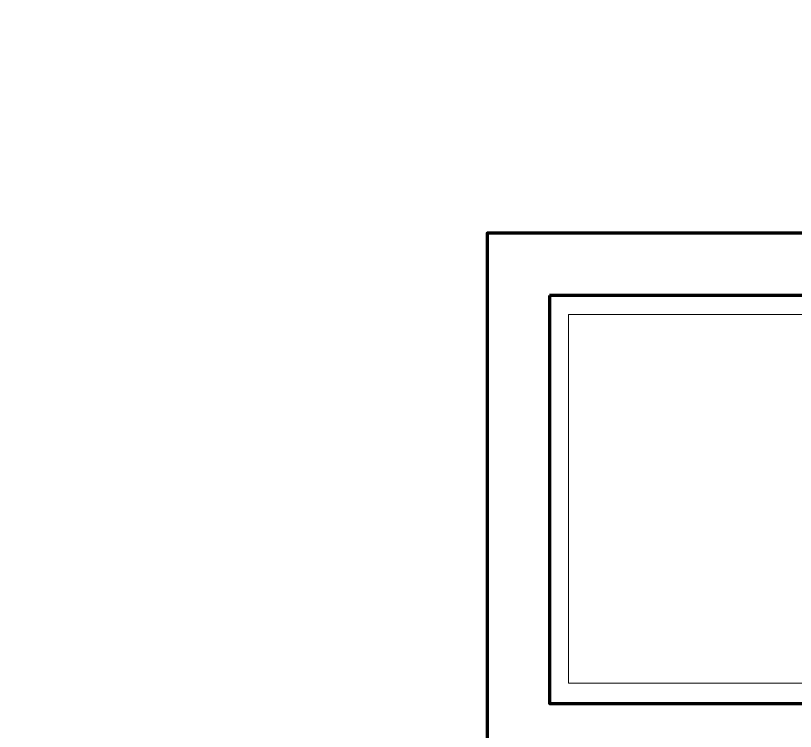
# Model space of a CAD drawing. Header units: inches. Extents: x 0 to 618, y -45 to 754.
# Drawn here: x 0.1 to 190.1, y 457.9 to 632.4 of the extents above; entities that cross this region are included whole.
import ezdxf

# ---------------------------------------------------------------- set-up
doc = ezdxf.new("R2010")
doc.units = ezdxf.units.IN
doc.layers.add('Layer 1', color=7, linetype='Continuous')

# ---------------------------------------------------------------- blocks, each defined once
blk = doc.blocks.new('block 4')
at = {"layer": 'Layer 1', "lineweight": 0}
blk.add_open_spline([(46.77, 243.99), (46.77, 243.99), (48.61, 243.99), (50, 244.45), (41.71, 271.17), (41.71, 271.17), (41.71, 271.17), (41.25, 271.63), (41.25, 271.63), (41.25, 271.63), (39.86, 279), (40.32, 287.29), (45.85, 292.82), (51.38, 298.34), (60.13, 302.49), (73.03, 304.33), (89.61, 306.63), (107.11, 303.87), (114.94, 294.66), (114.94, 579.31), (114.94, 579.31), (114.94, 579.31), (496.78, 579.31), (496.78, 579.31), (496.78, 579.31), (496.78, 294.66), (496.78, 294.66), (496.78, 294.66), (508.75, 306.63), (521.19, 309.4), (537.77, 307.09), (548.36, 305.25), (560.8, 299.26), (566.33, 290.97), (570.47, 284.52), (572.31, 279), (570.47, 271.63), (570.47, 271.17), (570.47, 271.17), (570.47, 271.17), (561.72, 242.61), (561.72, 242.61), (561.72, 242.61), (562.64, 242.61), (565.41, 242.15), (565.41, 242.15), (583.83, 241.23), (614.23, 236.62), (611.93, 211.75), (611.93, 210.83), (611.47, 209.45), (611, 208.53), (611, 208.53), (605.94, 191.94), (605.94, 191.94), (599.49, 173.06), (595.34, 157.86), (591.66, 138.98), (591.66, 138.52), (591.66, 138.52), (591.66, 138.52), (591.66, 138.05), (591.66, 138.05), (591.66, 138.05), (587.05, 121.01), (567.71, 121.47), (543.76, 121.47), (533.16, 121.47), (520.73, 121.47), (509.21, 120.09), (489.87, 117.79), (469.14, 112.26), (449.8, 103.97), (430.91, 96.14), (406.04, 81.4), (391.3, 68.97), (392.68, 66.2), (392.68, 66.2), (392.68, 66.2), (394.98, 62.98), (394.98, 62.98), (394.98, 62.98), (394.52, 62.52), (394.52, 62.52), (394.52, 62.52), (391.3, 60.21), (386.69, 57.91), (381.63, 55.61), (358.14, 45.47), (330.5, 39.49), (306.09, 39.49), (281.22, 39.49), (254.04, 45.47), (230.55, 55.61), (225.02, 58.37), (221.34, 59.75), (216.73, 62.98), (218.58, 65.74), (218.58, 65.74), (218.58, 65.74), (219.96, 67.58), (219.96, 67.58), (219.96, 67.58), (204.76, 80.48), (181.27, 96.14), (162.38, 103.97), (142.58, 112.26), (122.31, 117.79), (102.97, 120.09), (91.45, 121.47), (79.01, 121.47), (67.96, 121.47), (44.01, 121.47), (25.12, 121.01), (20.52, 138.05), (20.52, 138.52), (20.52, 138.52), (20.52, 138.52), (20.52, 138.98), (20.52, 138.98), (20.52, 138.98), (16.83, 157.86), (12.69, 173.06), (6.24, 191.94), (6.24, 191.94), (0.71, 208.53), (0.71, 208.53), (0.71, 209.45), (0.25, 210.83), (0.25, 211.75), (-2.51, 236.62), (29.73, 241.23), (46.77, 243.99)], degree=3, knots=[0, 0, 0, 0, 1, 1, 1, 2, 2, 2, 3, 3, 3, 4, 4, 4, 5, 5, 5, 6, 6, 6, 7, 7, 7, 8, 8, 8, 9, 9, 9, 10, 10, 10, 11, 11, 11, 12, 12, 12, 13, 13, 13, 14, 14, 14, 15, 15, 15, 16, 16, 16, 17, 17, 17, 18, 18, 18, 19, 19, 19, 20, 20, 20, 21, 21, 21, 22, 22, 22, 23, 23, 23, 24, 24, 24, 25, 25, 25, 26, 26, 26, 27, 27, 27, 28, 28, 28, 29, 29, 29, 30, 30, 30, 31, 31, 31, 32, 32, 32, 33, 33, 33, 34, 34, 34, 35, 35, 35, 36, 36, 36, 37, 37, 37, 38, 38, 38, 39, 39, 39, 40, 40, 40, 41, 41, 41, 42, 42, 42, 43, 43, 43, 44, 44, 44, 44], dxfattribs=at)
blk = doc.blocks.new('block 6')
at = {"layer": 'Layer 1', "color": 7, "lineweight": 70}
blk.add_open_spline([(46.77, 243.99), (46.77, 243.99), (48.61, 243.99), (50, 244.45), (41.71, 271.17), (41.71, 271.17), (41.71, 271.17), (41.25, 271.63), (41.25, 271.63), (41.25, 271.63), (39.86, 279), (40.32, 287.29), (45.85, 292.82), (51.38, 298.34), (60.13, 302.49), (73.03, 304.33), (89.61, 306.63), (107.11, 303.87), (114.94, 294.66), (114.94, 579.31), (114.94, 579.31), (114.94, 579.31), (496.78, 579.31), (496.78, 579.31), (496.78, 579.31), (496.78, 294.66), (496.78, 294.66), (496.78, 294.66), (508.75, 306.63), (521.19, 309.4), (537.77, 307.09), (548.36, 305.25), (560.8, 299.26), (566.33, 290.97), (570.47, 284.52), (572.31, 279), (570.47, 271.63), (570.47, 271.17), (570.47, 271.17), (570.47, 271.17), (561.72, 242.61), (561.72, 242.61), (561.72, 242.61), (562.64, 242.61), (565.41, 242.15), (565.41, 242.15), (583.83, 241.23), (614.23, 236.62), (611.93, 211.75), (611.93, 210.83), (611.47, 209.45), (611, 208.53), (611, 208.53), (605.94, 191.94), (605.94, 191.94), (599.49, 173.06), (595.34, 157.86), (591.66, 138.98), (591.66, 138.52), (591.66, 138.52), (591.66, 138.52), (591.66, 138.05), (591.66, 138.05), (591.66, 138.05), (587.05, 121.01), (567.71, 121.47), (543.76, 121.47), (533.16, 121.47), (520.73, 121.47), (509.21, 120.09), (489.87, 117.79), (469.14, 112.26), (449.8, 103.97), (430.91, 96.14), (406.04, 81.4), (391.3, 68.97), (392.68, 66.2), (392.68, 66.2), (392.68, 66.2), (394.98, 62.98), (394.98, 62.98), (394.98, 62.98), (394.52, 62.52), (394.52, 62.52), (394.52, 62.52), (391.3, 60.21), (386.69, 57.91), (381.63, 55.61), (358.14, 45.47), (330.5, 39.49), (306.09, 39.49), (281.22, 39.49), (254.04, 45.47), (230.55, 55.61), (225.02, 58.37), (221.34, 59.75), (216.73, 62.98), (218.58, 65.74), (218.58, 65.74), (218.58, 65.74), (219.96, 67.58), (219.96, 67.58), (219.96, 67.58), (204.76, 80.48), (181.27, 96.14), (162.38, 103.97), (142.58, 112.26), (122.31, 117.79), (102.97, 120.09), (91.45, 121.47), (79.01, 121.47), (67.96, 121.47), (44.01, 121.47), (25.12, 121.01), (20.52, 138.05), (20.52, 138.52), (20.52, 138.52), (20.52, 138.52), (20.52, 138.98), (20.52, 138.98), (20.52, 138.98), (16.83, 157.86), (12.69, 173.06), (6.24, 191.94), (6.24, 191.94), (0.71, 208.53), (0.71, 208.53), (0.71, 209.45), (0.25, 210.83), (0.25, 211.75), (-2.51, 236.62), (29.73, 241.23), (46.77, 243.99)], degree=3, knots=[0, 0, 0, 0, 1, 1, 1, 2, 2, 2, 3, 3, 3, 4, 4, 4, 5, 5, 5, 6, 6, 6, 7, 7, 7, 8, 8, 8, 9, 9, 9, 10, 10, 10, 11, 11, 11, 12, 12, 12, 13, 13, 13, 14, 14, 14, 15, 15, 15, 16, 16, 16, 17, 17, 17, 18, 18, 18, 19, 19, 19, 20, 20, 20, 21, 21, 21, 22, 22, 22, 23, 23, 23, 24, 24, 24, 25, 25, 25, 26, 26, 26, 27, 27, 27, 28, 28, 28, 29, 29, 29, 30, 30, 30, 31, 31, 31, 32, 32, 32, 33, 33, 33, 34, 34, 34, 35, 35, 35, 36, 36, 36, 37, 37, 37, 38, 38, 38, 39, 39, 39, 40, 40, 40, 41, 41, 41, 42, 42, 42, 43, 43, 43, 44, 44, 44, 44], dxfattribs=at)
blk = doc.blocks.new('block 17')
at = {"layer": 'Layer 1', "lineweight": 0}
blk.add_lwpolyline([(134.75, 469.68), (476.97, 469.68), (476.97, 559.5), (134.75, 559.5), (134.75, 469.68)], dxfattribs=at)
blk = doc.blocks.new('block 18')
at = {"layer": 'Layer 1', "color": 7, "lineweight": 70}
blk.add_lwpolyline([(130.14, 564.11), (130.14, 464.69), (481.58, 464.69), (481.58, 564.11), (130.14, 564.11)], dxfattribs=at)

msp = doc.modelspace()

# ---------------------------------------------------------------- block references
at = {"layer": 'Layer 1'}
for name in ['block 4', 'block 6', 'block 18', 'block 17']:
    msp.add_blockref(name, (0, 0), dxfattribs=at)

doc.saveas('drawing.dxf')
